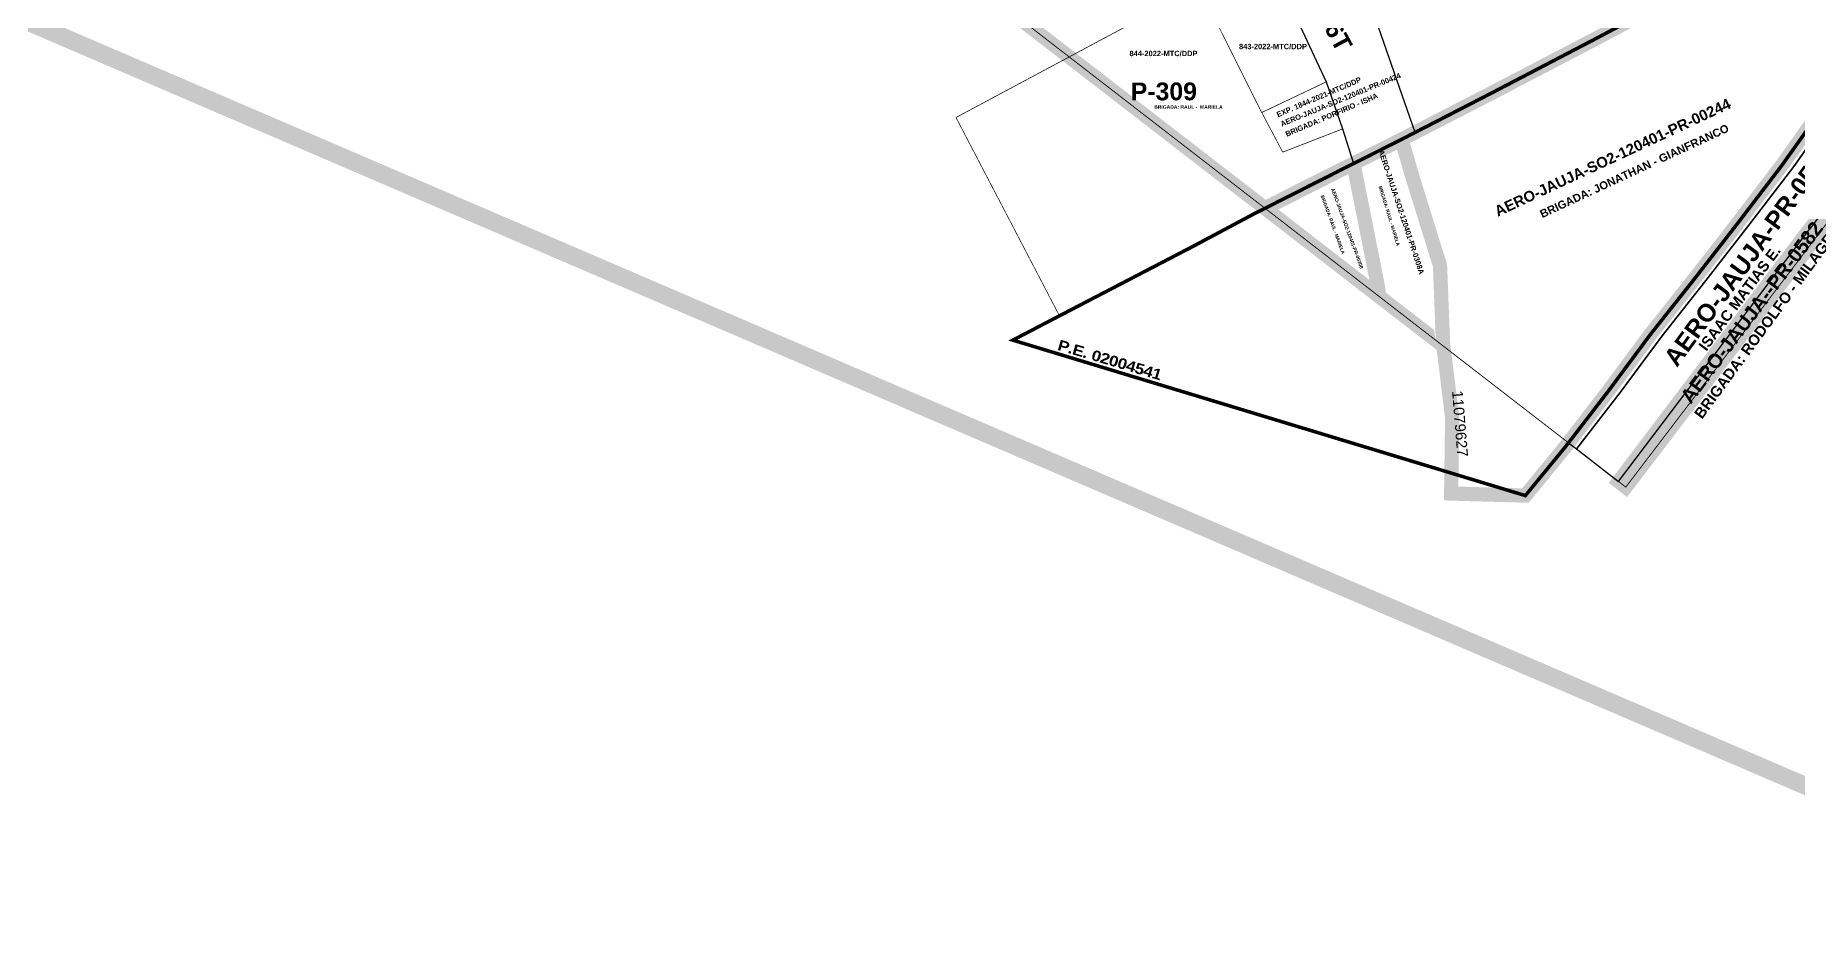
# Model space of a CAD drawing. Header units: metres. Extents: x 91 to 896469, y 125 to 17394210.
# Drawn here: x 447769.2 to 448264.8, y 8696885.9 to 8697134.9 of the extents above; entities that cross this region are included whole.
import ezdxf
from ezdxf.enums import TextEntityAlignment as Align

# ---------------------------------------------------------------- set-up
doc = ezdxf.new("R2010")
doc.units = ezdxf.units.M
doc.header["$MEASUREMENT"] = 0
for name, color, linetype in [('BASE DE DATOS JAUJA', 7, 'Continuous'), ('CODIGO', 7, 'Continuous'), ('EXPEDIENTE', 150, 'Continuous'), ('EXPEDIENTES', 5, 'Continuous'), ('TXT_CONSULTA', 5, 'Continuous')]:
    doc.layers.add(name, color=color, linetype=linetype)
for name, color, linetype, lineweight in [('CBC-INTEREST-JAUJA', 150, 'Continuous', 30), ('PMD 2024', 1, 'Continuous', 5), ('PREDIO ADQUIRIDO ( CON RM)', 3, 'Continuous', 30), ('TEXTO', 7, 'Continuous', 20)]:
    doc.layers.add(name, color=color, linetype=linetype, lineweight=lineweight)
doc.layers.add('PREDIO DEFINIDO ( EN PROCESO)', color=7, linetype='Continuous', lineweight=30, true_color=0xe0e000)
doc.styles.add('Arial Black', font='ariblk.ttf')
doc.styles.add('SANSSERIFBOLD', font='sasb____.pfb')
doc.styles.get("Standard").update_dxf_attribs({"font": 'arial.ttf'})

msp = doc.modelspace()

# ---------------------------------------------------------------- linework, layer by layer
at = {"color": 30, "lineweight": 0, "const_width": 5}
msp.add_lwpolyline([(445954.14, 8695540.14), (446226.35, 8696553.13), (446260.12, 8696690.92), (446353.33, 8696744.96), (446491.12, 8696769.27), (446615.4, 8696804.4), (446647.83, 8696813.01), (446368.19, 8697143.3), (447401.14, 8697256.26), (447507.41, 8697243.65), (447682.13, 8697175.21), (448310.74, 8696905.03), (448335.51, 8696894.44), (448692.15, 8696945.78), (448731.32, 8696947.13), (448771.85, 8696941.73), (448883.97, 8696920.11), (449096.07, 8696117.68)], dxfattribs=at)
at = {"layer": 'CBC-INTEREST-JAUJA', "color": 150}
for points in [[(448114.07, 8697160.56), (448132.15, 8697121.75), (448136.76, 8697108.53), (448139.86, 8697098.8), (448153.39, 8697105.6), (448157.21, 8697107.57), (448146.93, 8697137.14)], [(448272.73, 8697115.75), (448260.49, 8697098.52), (448248.18, 8697082.38), (448235.8, 8697066.45), (448223.49, 8697050.93), (448211.66, 8697035), (448200.33, 8697020.29), (448202.58, 8697018.56), (448202.67, 8697018.67), (448214.84, 8697034.47), (448226.66, 8697050.4), (448238.98, 8697065.92), (448251.36, 8697081.85), (448263.66, 8697097.99), (448275.91, 8697115.22)]]:
    msp.add_lwpolyline(points, dxfattribs=at)
msp.add_lwpolyline([(448291.29, 8697134.09), (448282.73, 8697122.52), (448275.91, 8697115.22), (448263.66, 8697097.99), (448251.36, 8697081.85), (448238.98, 8697065.92), (448226.66, 8697050.4), (448214.84, 8697034.47), (448202.67, 8697018.67), (448202.58, 8697018.56), (448214.43, 8697009.4), (448266.4, 8697078.08), (448306.06, 8697128.87), (448291.29, 8697134.09)], close=True, dxfattribs=at)
at = {"layer": 'PMD 2024', "color": 4, "linetype": 'Continuous', "lineweight": 35, "ltscale": 20, "const_width": 0.25}
msp.add_lwpolyline([(446623.18, 8698528.1), (446620.36, 8698536.51), (446610.4, 8698557.69), (446651.66, 8698611.07), (446576.59, 8698669.1), (446689.93, 8698815.74), (446740.57, 8698776.6), (446806.82, 8698862.32), (449771.2, 8696571.26), (449775.99, 8696557.79), (449674.35, 8696425.76), (449839.54, 8696298.09), (449196.34, 8696510.01), (448340.95, 8697171.27), (448216.44, 8697007.84), (447797.34, 8697331.75), (447784.54, 8697358.86), (447883.43, 8697486.8), (447076.22, 8698110.71), (446956.09, 8698218.6), (446730.51, 8698426.22), (446623.18, 8698528.1)], dxfattribs=at)
at = {"layer": 'PREDIO ADQUIRIDO ( CON RM)', "lineweight": 0, "const_width": 0.2}
for points in [[(448146.93, 8697137.14), (448146.36, 8697138.39), (448263.07, 8697199.34), (448263.66, 8697198.1), (448279.03, 8697170.91), (448271.44, 8697167.48), (448233.59, 8697147.49), (448207.64, 8697133.74), (448178.69, 8697118.63), (448157.21, 8697107.57)], [(448102.46, 8697179.72), (448094.51, 8697189.79), (448058.69, 8697170.07), (448027.29, 8697154.03), (448059.95, 8697128.8), (448074.86, 8697136.78), (448096.19, 8697148.83), (448114.07, 8697160.56), (448109.51, 8697168.92)], [(448114.08, 8697113.16), (448096.19, 8697148.83), (448114.07, 8697160.56), (448132.15, 8697121.75)]]:
    msp.add_lwpolyline(points, close=True, dxfattribs=at)
for points in [[(448028.12, 8697111.76), (448057.21, 8697056), (448094.8, 8697075.55), (448111.77, 8697084.6), (448125.68, 8697091.73), (448139.86, 8697098.8), (448136.76, 8697108.53), (448119.98, 8697102.02), (448114.08, 8697113.16), (448096.19, 8697148.83), (448074.86, 8697136.78), (448028.12, 8697111.76)], [(448114.08, 8697113.16), (448119.98, 8697102.02), (448136.76, 8697108.53), (448132.15, 8697121.75), (448114.08, 8697113.16)]]:
    msp.add_lwpolyline(points, dxfattribs=at)
at = {"layer": 'PREDIO DEFINIDO ( EN PROCESO)', "lineweight": 0, "const_width": 4}
for points in [[(447883.43, 8697486.8), (447784.54, 8697358.86), (447797.34, 8697331.75), (448115.01, 8697086.23), (448125.82, 8697091.7), (448139.86, 8697098.8), (448153.39, 8697105.6), (448178.69, 8697118.63), (448207.64, 8697133.74), (448233.59, 8697147.49), (448258.72, 8697160.62), (448271.44, 8697167.48)], [(448306.06, 8697128.87), (448266.4, 8697078.08), (448214.43, 8697009.4), (448216.44, 8697007.84), (448308.1, 8697128.15)]]:
    msp.add_lwpolyline(points, dxfattribs=at)
msp.add_lwpolyline([(448165.04, 8697048.47), (448164.21, 8697070.1), (448160.06, 8697083.43), (448156.31, 8697095.49), (448153.39, 8697105.6), (448178.69, 8697118.63), (448207.64, 8697133.74), (448233.59, 8697147.49), (448258.72, 8697160.62), (448271.44, 8697167.48), (448283.95, 8697142.94), (448288.11, 8697134.62), (448279.55, 8697123.05), (448272.73, 8697115.75), (448260.49, 8697098.52), (448248.18, 8697082.38), (448235.8, 8697066.45), (448223.49, 8697050.93), (448211.66, 8697035), (448199.49, 8697019.2), (448188.2, 8697005.45), (448176.44, 8697005.78), (448167.35, 8697006.04), (448167.62, 8697027.36)], close=True, dxfattribs=at)
at = {"layer": 'PREDIO DEFINIDO ( EN PROCESO)', "lineweight": -2, "const_width": 4}
msp.add_lwpolyline([(448160.06, 8697083.43), (448156.31, 8697095.49), (448153.39, 8697105.6), (448139.86, 8697098.8), (448146.47, 8697065.69), (448147.19, 8697061.36), (448165.16, 8697047.48), (448165.04, 8697048.47), (448164.21, 8697070.1)], close=True, dxfattribs=at)
msp.add_lwpolyline([(448115, 8697086.25), (448147.19, 8697061.36), (448146.47, 8697065.69), (448139.86, 8697098.8), (448125.68, 8697091.73), (448115, 8697086.25)], dxfattribs=at)
at = {"layer": 'TEXTO', "color": 6, "const_width": 1}
msp.add_lwpolyline([(448272.73, 8697115.75), (448279.55, 8697123.05), (448288.11, 8697134.62), (448283.95, 8697142.94), (448271.44, 8697167.48), (448258.72, 8697160.62), (448233.59, 8697147.49), (448207.64, 8697133.74), (448178.69, 8697118.63), (448153.39, 8697105.6), (448139.86, 8697098.8), (448125.82, 8697091.7), (448111.77, 8697084.6), (448094.8, 8697075.55), (448057.21, 8697056), (448044.1, 8697049.16), (448167.42, 8697011.76), (448188.2, 8697005.45), (448199.49, 8697019.2), (448211.66, 8697035), (448223.49, 8697050.93), (448235.8, 8697066.45), (448248.18, 8697082.38), (448260.49, 8697098.52)], close=True, dxfattribs=at)

# ---------------------------------------------------------------- texts
at = {"color": 46, "insert": (448170.59, 8697035.09), "char_height": 3, "width": 18.9, "attachment_point": 1, "rotation": 274.6058}
msp.add_mtext('11079627', dxfattribs=at)
at = {"layer": 'BASE DE DATOS JAUJA', "color": 1, "style": 'SANSSERIFBOLD'}
for s, height, rotation, p in [('AERO-JAUJA-SO2-120401-PR-00244', 3, 25, (448213.37, 8697099.19)), ('AERO-JAUJA-SO2-120401-PR-0308A', 1.5, 288.3001, (448152.64, 8697084.92))]:
    msp.add_text(s, height=height, rotation=rotation, dxfattribs=at).set_placement(p, align=Align.CENTER)
at = {"layer": 'CBC-INTEREST-JAUJA', "style": 'SANSSERIFBOLD'}
for s, height, rotation, p in [('AERO-JAUJA-PR-0536T', 5, 298.3037, (448097.64, 8697199.86)), ('AERO-JAUJA-PR-0529T', 5, 53.6508, (448230.81, 8697041.33)), ('ISAAC MATIAS E. ', 3, 53.3881, (448239.1, 8697045.88))]:
    msp.add_text(s, height=height, rotation=rotation, dxfattribs=at).set_placement(p)
at = {"layer": 'CODIGO', "color": 1, "linetype": 'Continuous', "lineweight": 0, "style": 'SANSSERIFBOLD'}
msp.add_text('P-309', height=5, dxfattribs=at).set_placement((448086.56, 8697116.6), align=Align.CENTER)
at = {"layer": 'CODIGO', "lineweight": 20, "style": 'SANSSERIFBOLD'}
msp.add_text('AERO-JAUJA-SO2-120401-PR-00424', height=1.5, rotation=22.3687, dxfattribs=at).set_placement((448119.73, 8697109.17))
at = {"layer": 'CODIGO', "color": 6, "linetype": 'Continuous', "lineweight": 20, "style": 'SANSSERIFBOLD'}
msp.add_text('BRIGADA: PORFIRIO - ISHA', height=1.5, rotation=23.1095, dxfattribs=at).set_placement((448121.13, 8697106.32))
at = {"layer": 'CODIGO', "color": 6, "linetype": 'Continuous', "lineweight": 0, "style": 'SANSSERIFBOLD'}
msp.add_text('BRIGADA: RAUL -  MARIELA', height=1, dxfattribs=at).set_placement((448093.47, 8697114.22), align=Align.CENTER)
at = {"layer": 'CODIGO', "color": 6, "linetype": 'Continuous', "lineweight": 20, "style": 'SANSSERIFBOLD'}
for s, height, rotation, p in [('BRIGADA: JONATHAN - GIANFRANCO', 2.25, 24.9321, (448219.32, 8697095.7)), ('BRIGADA: RAUL - MARIELA', 0.9292, 287.0283, (448149.48, 8697083.98)), ('BRIGADA: RAUL - MARIELA', 0.9292, 289.9576, (448133.61, 8697081.49)), ('BRIGADA: RODOLFO - MILAGROS', 3, 53.6676, (448258.42, 8697054.73))]:
    msp.add_text(s, height=height, rotation=rotation, dxfattribs=at).set_placement(p, align=Align.CENTER)
at = {"layer": 'CODIGO', "color": 1, "lineweight": 20, "style": 'SANSSERIFBOLD'}
msp.add_text('AERO-JAUJA-SO2-120401-PR-00308', height=0.99, rotation=290.0883, dxfattribs=at).set_placement((448137.64, 8697080.42), align=Align.CENTER)
at = {"layer": 'CODIGO', "color": 5, "style": 'SANSSERIFBOLD'}
msp.add_text('AERO-JAUJA--PR-0582', height=4, rotation=52.9488, dxfattribs=at).set_placement((448253.42, 8697055.77), align=Align.CENTER)
at = {"layer": 'EXPEDIENTE', "linetype": 'Continuous', "lineweight": 20, "style": 'SANSSERIFBOLD'}
msp.add_text('EXP. 1844-2021-MTC/DDP', height=1.5, rotation=23.1095, dxfattribs=at).set_placement((448118.65, 8697111.8))
at = {"layer": 'EXPEDIENTES', "color": 5, "style": 'SANSSERIFBOLD'}
for s, p in [('843-2022-MTC/DDP', (448117.24, 8697130.97)), ('844-2022-MTC/DDP', (448086.45, 8697129.01))]:
    msp.add_text(s, height=1.5, dxfattribs=at).set_placement(p, align=Align.CENTER)
at = {"layer": 'TXT_CONSULTA', "ltscale": 6, "insert": (448035.34, 8697055.91), "char_height": 3, "attachment_point": 1, "rotation": 343.3958, "style": 'Arial Black'}
msp.add_mtext_dynamic_manual_height_columns('\\pxi-3,l4,sm0.8,qc,t4;{\\T0.95;P.E.^I02004541}', width=73.0109, gutter_width=12.5, heights=[0], dxfattribs=at)

doc.saveas('drawing.dxf')
